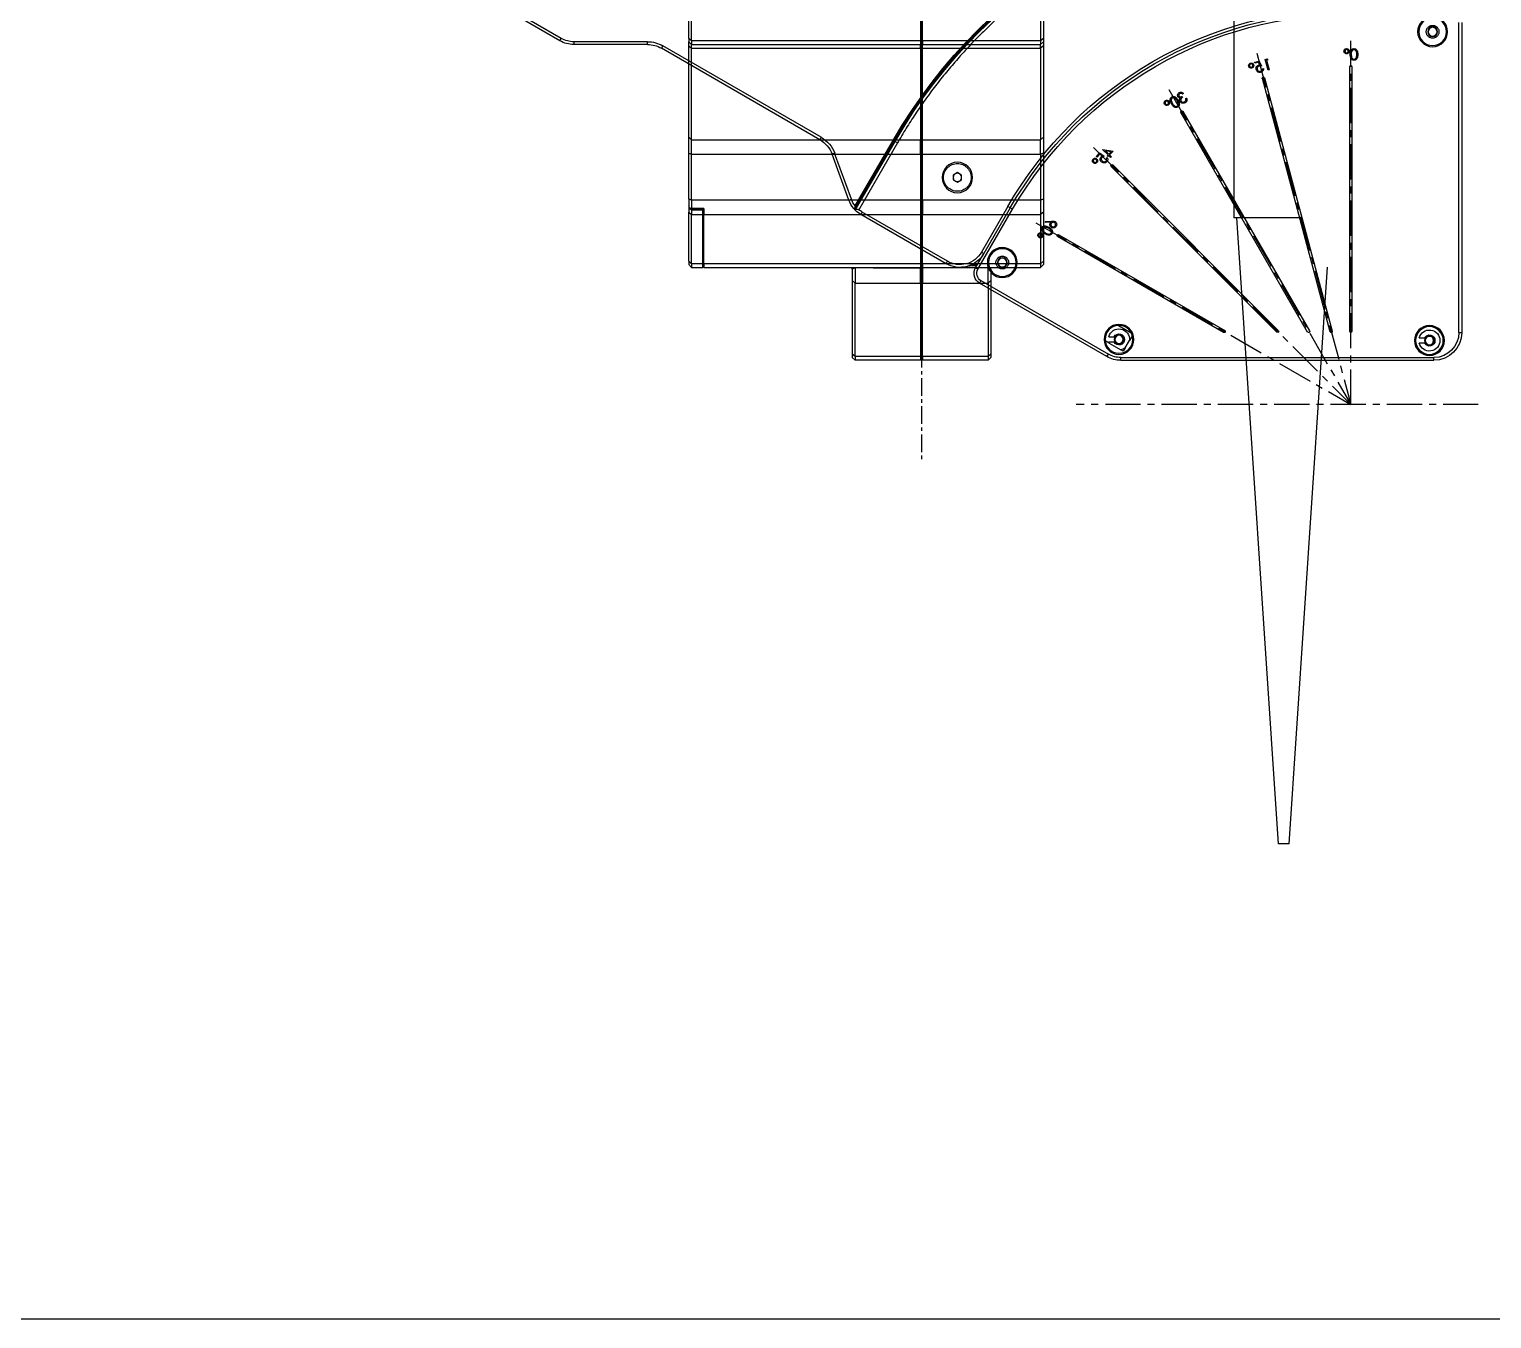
# Model space of a CAD drawing. Extents: x 500 to 100500, y -14500 to 21140.
# Drawn here: x 13240.3 to 13504.3, y -6155 to -5922.3 of the extents above; entities that cross this region are included whole.
import ezdxf

# ---------------------------------------------------------------- set-up
doc = ezdxf.new("R2010")
doc.units = 0
doc.linetypes.add('CENTER', pattern=[10.16, 6.35, -1.27, 1.27, -1.27])
doc.layers.get('0').update_dxf_attribs({"linetype": 'CONTINUOUS'})
for name, color, linetype in [('30', 111, 'CONTINUOUS'), ('Center', 1, 'CENTER'), ('D', 7, 'CONTINUOUS'), ('M06SMMF-001B', 7, 'CONTINUOUS')]:
    doc.layers.add(name, color=color, linetype=linetype)

# ---------------------------------------------------------------- blocks, each defined once
blk = doc.blocks.new('KSKDKFK')
at = {"layer": 'M06SMMF-001B'}
blk.add_line((-18468.91, -25893.19, -62.85), (-15968.91, -25893.19, -62.85), dxfattribs=at)
blk = doc.blocks.new('KJA$C74733F11')
at = {"layer": '30', "linetype": 'Continuous', "lineweight": 25}
for p, q in [((-42, 57.9), (-42, 74.51)), ((-41.5, 57.47), (-41.5, 74.07)), ((-0.2, 74.07), (-0.2, 57.47)), ((0, 57.64), (0, 74.25)), ((0.2, 57.47), (0.2, 74.07)), ((21.5, 74.07), (21.5, 57.47)), ((22, 74.51), (22, 57.9)), ((-41.5, 57.47), (-42, 57.9)), ((-42, 57.9), (-42, 57.3)), ((-42, 57.3), (-41.5, 56.8)), ((-42, 56.56), (-42, 57.3)), ((-42, 56.56), (-41.5, 56.13)), ((-42, 40.06), (-42, 56.56)), ((-0.2, 57.47), (-41.5, 57.47)), ((-41.5, 57.47), (-41.5, 56.8)), ((-41.5, 56.8), (-0.2, 56.8)), ((-41.5, 56.13), (-41.5, 56.8)), ((-41.5, 56.13), (-0.2, 56.13)), ((-41.5, 39.62), (-41.5, 56.13)), ((0, 57.64), (-0.2, 57.47)), ((-0.2, 57.47), (-0.2, 56.8)), ((0, 57), (-0.2, 56.8)), ((-0.2, 56.13), (-0.2, 56.8)), ((0, 56.3), (-0.2, 56.13)), ((-0.2, 56.13), (-0.2, 39.62)), ((0.2, 57.47), (0, 57.64)), ((0, 57.64), (0, 57)), ((0, 57), (0.2, 56.8)), ((0, 56.3), (0, 57)), ((0, 56.3), (0.2, 56.13)), ((0, 39.8), (0, 56.3)), ((21.5, 57.47), (0.2, 57.47)), ((0.2, 57.47), (0.2, 56.8)), ((0.2, 56.8), (21.5, 56.8)), ((0.2, 56.13), (0.2, 56.8)), ((0.2, 56.13), (21.5, 56.13)), ((0.2, 39.62), (0.2, 56.13)), ((22, 57.9), (21.5, 57.47)), ((21.5, 57.47), (21.5, 56.8)), ((22, 57.3), (21.5, 56.8)), ((21.5, 56.13), (21.5, 56.8)), ((22, 56.56), (21.5, 56.13)), ((21.5, 56.13), (21.5, 39.62)), ((22, 57.9), (22, 57.3)), ((22, 57.3), (22, 56.56)), ((22, 56.56), (22, 40.06)), ((-42, 40.06), (-41.5, 39.62)), ((-42, 37.17), (-42, 40.06)), ((-41.5, 39.62), (-0.2, 39.62)), ((-41.5, 37), (-41.5, 39.62)), ((-0.2, 39.62), (0, 39.8)), ((-0.2, 37), (-0.2, 39.62)), ((0, 39.8), (0.2, 39.62)), ((0, 37.07), (0, 39.8)), ((0.2, 39.62), (21.5, 39.62)), ((0.2, 37), (0.2, 39.62)), ((21.5, 39.62), (22, 40.06)), ((21.5, 37), (21.5, 39.62)), ((22, 40.06), (22, 37.17)), ((-42, 37.17), (-41.5, 37)), ((-42, 28.9), (-42, 37.17)), ((-41.5, 37), (-0.2, 37)), ((-41.5, 28.73), (-41.5, 37)), ((0, 37.07), (-0.2, 37)), ((-0.2, 37), (-0.2, 28.73)), ((0, 37.07), (0.2, 37)), ((0, 28.8), (0, 37.07)), ((0.2, 37), (21.5, 37)), ((0.2, 28.73), (0.2, 37)), ((22, 37.17), (21.5, 37)), ((21.5, 37), (21.5, 28.73)), ((22, 37.17), (22, 28.9)), ((-41.5, 28.73), (-42, 28.9)), ((-42, 28.9), (-42, 27.65)), ((-42, 27.65), (-42, 26.98)), ((-42, 26.98), (-42, 26.54)), ((-42, 26.54), (-41.5, 26.11)), ((-42, 17.68), (-42, 26.54)), ((-39.45, 27.17), (-41.65, 27.17)), ((-0.2, 28.73), (-41.5, 28.73)), ((-41.5, 28.73), (-41.5, 27.18)), ((-41.5, 27.18), (-39.3, 27.18)), ((-41.5, 26.88), (-41.5, 27.17)), ((-41.5, 26.88), (-41.5, 26.11)), ((-39.5, 26.88), (-41.5, 26.88)), ((-39.5, 27.06), (-39.5, 27.17)), ((-39.5, 27.06), (-39.5, 26.88)), ((-39.5, 26.11), (-39.5, 26.88)), ((-39.3, 27.18), (-39.3, 26.11)), ((0, 28.8), (-0.2, 28.73)), ((-0.2, 28.73), (-0.2, 26.11)), ((0.2, 28.73), (0, 28.8)), ((0, 28.8), (0, 26.28)), ((21.5, 28.73), (0.2, 28.73)), ((0.2, 28.73), (0.2, 26.11)), ((22, 28.9), (21.5, 28.73)), ((21.5, 28.73), (21.5, 26.11)), ((22, 26.54), (21.5, 26.11)), ((22, 28.9), (22, 26.54)), ((22, 26.54), (22, 17.68)), ((-41.5, 26.11), (-39.5, 26.11)), ((-41.5, 17.24), (-41.5, 26.11)), ((-39.3, 26.11), (-39.5, 26.28)), ((-39.5, 17.24), (-39.5, 26.11)), ((-39.3, 26.11), (-0.2, 26.11)), ((-39.3, 17.24), (-39.3, 26.11)), ((0, 26.28), (-0.2, 26.11)), ((-0.2, 26.11), (-0.2, 17.24)), ((0, 26.28), (0.2, 26.11)), ((0, 17.42), (0, 26.28)), ((0.2, 26.11), (21.5, 26.11)), ((0.2, 17.24), (0.2, 26.11)), ((21.5, 26.11), (21.5, 17.24)), ((-41.5, 17.24), (-42, 17.68)), ((-42, 17.68), (-42, 17.07)), ((-42, 17.07), (-41.5, 16.57)), ((-39.5, 17.24), (-41.5, 17.24)), ((-41.5, 17.24), (-41.5, 16.57)), ((-41.5, 16.57), (-39.5, 16.57)), ((-39.3, 17.24), (-39.5, 17.42)), ((-39.5, 16.57), (-39.5, 17.24)), ((-39.5, 16.77), (-39.3, 16.57)), ((-0.2, 17.24), (-39.3, 17.24)), ((-39.3, 17.24), (-39.3, 16.57)), ((-39.3, 16.57), (-0.2, 16.57)), ((-12.5, 16.22), (-12.5, 16.57)), ((-12, 16.47), (-12.5, 16.22)), ((-12.5, 16.22), (-12.5, 14.18)), ((-12, 16.47), (-12, 16.57)), ((-12, 16.47), (-12, 13.74)), ((-8.7, 16.47), (-12, 16.47)), ((-8.7, 16.57), (-8.7, 16.47)), ((-8.7, 16.47), (-0.2, 16.47)), ((-8.5, 16.47), (-8.5, 16.57)), ((-8.38, 16.57), (-8.3, 16.5)), ((-8.3, 16.5), (-8.3, 16.57)), ((-0.2, 16.5), (-8.3, 16.5)), ((-8.3, 16.5), (-8.3, 16.47)), ((0, 17.42), (-0.2, 17.24)), ((-0.2, 17.24), (-0.2, 16.57)), ((-0.2, 16.57), (0, 16.77)), ((0, 16.68), (-0.2, 16.5)), ((-0.2, 16.5), (-0.2, 16.57)), ((-0.2, 16.5), (-0.2, 16.47)), ((-0.2, 13.74), (-0.2, 16.47)), ((0, 16.37), (-0.2, 16.47)), ((-0.2, 16.47), (0, 16.46)), ((0.2, 17.24), (0, 17.42)), ((0, 17.42), (0, 16.77)), ((0, 16.77), (0.2, 16.57)), ((0, 16.68), (0, 16.77)), ((0, 16.68), (0.2, 16.5)), ((0, 16.46), (0, 16.68)), ((0.2, 16.47), (0, 16.37)), ((0, 16.46), (0.2, 16.47)), ((0, 16.37), (0, 16.46)), ((0, 16.37), (0, 13.92)), ((21.5, 17.24), (0.2, 17.24)), ((0.2, 17.24), (0.2, 16.57)), ((0.2, 16.57), (21.5, 16.57)), ((0.2, 16.5), (0.2, 16.57)), ((8.3, 16.5), (0.2, 16.5)), ((0.2, 16.5), (0.2, 16.47)), ((0.2, 16.47), (0.2, 13.74)), ((8.7, 16.47), (0.2, 16.47)), ((8.3, 16.57), (8.3, 16.5)), ((8.38, 16.57), (8.3, 16.5)), ((8.3, 16.5), (8.3, 16.47)), ((8.5, 16.57), (8.5, 16.47)), ((8.7, 16.47), (8.7, 16.57)), ((12, 16.47), (8.7, 16.47)), ((12, 16.57), (12, 16.47)), ((12, 13.74), (12, 16.47)), ((12.5, 16.22), (12, 16.47)), ((12.5, 16.22), (12.5, 16.57)), ((12.5, 16.22), (12.5, 14.18)), ((22, 17.68), (21.5, 17.24)), ((21.5, 17.24), (21.5, 16.57)), ((21.5, 16.57), (22, 17.07)), ((22, 17.68), (22, 17.07)), ((-12.5, 14.18), (-12, 13.74)), ((-12.5, 14.18), (-12.5, 0.9)), ((-12, 13.74), (-0.2, 13.74)), ((-12, 0.47), (-12, 13.74)), ((-0.2, 13.74), (0, 13.92)), ((-0.2, 13.74), (-0.2, 0.47)), ((0, 13.92), (0.2, 13.74)), ((0, 13.92), (0, 0.64)), ((0.2, 13.74), (12, 13.74)), ((0.2, 0.47), (0.2, 13.74)), ((12.5, 14.18), (12, 13.74)), ((12, 13.74), (12, 0.47)), ((12.5, 14.18), (12.5, 0.9)), ((-12, 0.47), (-12.5, 0.9)), ((-12.5, 0.9), (-12.5, 0.3)), ((-12, -0.2), (-12.5, 0.3)), ((-0.2, 0.47), (-12, 0.47)), ((-12, 0.47), (-12, -0.2)), ((-0.2, 0.47), (0, 0.64)), ((-0.2, 0.47), (-0.2, -0.2)), ((0, 0), (-0.2, -0.2)), ((0, 0.64), (0.2, 0.47)), ((0, 0.64), (0, 0)), ((0.2, -0.2), (0, 0)), ((12, 0.47), (0.2, 0.47)), ((0.2, 0.47), (0.2, -0.2)), ((12.5, 0.9), (12, 0.47)), ((12, 0.47), (12, -0.2)), ((12, -0.2), (12.5, 0.3)), ((12.5, 0.9), (12.5, 0.3)), ((-0.2, -0.2), (-12, -0.2)), ((12, -0.2), (0.2, -0.2))]:
    blk.add_line(p, q, dxfattribs=at)
for points, knots in [([(-41.8, 27.31), (-41.84, 27.37), (-41.91, 27.49), (-41.97, 27.6), (-42, 27.65)], [0, 0, 0, 0, 0.560001, 1, 1, 1, 1]), ([(-41.5, 26.88), (-41.55, 26.93), (-41.66, 27.02), (-41.8, 27.09), (-41.89, 27.1), (-41.95, 27.09), (-41.99, 27.05), (-42, 27.01), (-42, 26.98)], [0, 0, 0, 0, 0.2503322, 0.499097, 0.6286308, 0.7494226, 0.8749389, 1, 1, 1, 1]), ([(-41.65, 27.17), (-41.68, 27.2), (-41.73, 27.24), (-41.78, 27.29), (-41.8, 27.31)], [0, 0, 0, 0, 0.56, 1, 1, 1, 1]), ([(-41.65, 27.17), (-41.62, 27.17), (-41.57, 27.18), (-41.52, 27.18), (-41.5, 27.18)], [0, 0, 0, 0, 0.56, 1, 1, 1, 1]), ([(-39.3, 27.18), (-39.33, 27.18), (-39.38, 27.18), (-39.43, 27.17), (-39.45, 27.17)], [0, 0, 0, 0, 0.56, 1, 1, 1, 1])]:
    blk.add_open_spline(points, degree=3, knots=knots, dxfattribs=at)
blk = doc.blocks.new('KJA$C3C655F6F')
at = {"layer": '30', "linetype": 'Continuous', "lineweight": 25}
for p, q in [((129.24, 58.1), (157.99, 74.71)), ((129.49, 57.67), (158.24, 74.27)), ((-33.26, 61), (-33.26, 5)), ((-32.76, 5), (-32.76, 61)), ((129.49, 57.67), (129.24, 58.1)), ((82.32, 40.26), (110.91, 56.76)), ((82.57, 39.82), (111.16, 56.33)), ((110.91, 56.76), (111.16, 56.33)), ((113.66, 57.5), (126.99, 57.5)), ((113.66, 57), (113.66, 57.5)), ((113.66, 57), (126.99, 57)), ((126.99, 57.5), (126.99, 57)), ((-13.46, 53), (-13.46, 5.2)), ((-13.06, 5.2), (-13.06, 53)), ((1.96, 54.17), (1.5, 52.44)), ((1.83, 54.4), (1.66, 54.25)), ((1.66, 54.25), (1.96, 54.17)), ((1.69, 52.39), (2.2, 54.3)), ((2.2, 54.3), (1.83, 54.4)), ((3.3, 54.01), (2.87, 53.11)), ((3.17, 53.29), (3.4, 53.79)), ((4.13, 53.79), (3.3, 54.01)), ((3.4, 53.79), (4.08, 53.61)), ((4.08, 53.61), (4.13, 53.79)), ((2.34, 50.97), (-9.91, 5.25)), ((-9.53, 5.15), (2.72, 50.87)), ((1.5, 52.44), (1.69, 52.39)), ((2.74, 52.61), (2.54, 52.66)), ((16.94, 48.16), (17.12, 48.06)), ((17.2, 47.62), (17.11, 47.47)), ((17.07, 44.93), (-5.81, 5.3)), ((16.55, 47.23), (16.38, 47.33)), ((-5.46, 5.1), (17.41, 44.73)), ((69.36, 39.7), (69.19, 39.6)), ((76.17, 27.51), (69.19, 39.6)), ((76.2, 27.85), (69.36, 39.7)), ((82.32, 40.26), (82.57, 39.82)), ((31.51, 38.07), (29.62, 37.74)), ((29.62, 37.74), (30.29, 37.07)), ((30.29, 37.07), (29.96, 36.74)), ((30.01, 37.61), (31.01, 37.78)), ((30.42, 37.2), (30.01, 37.61)), ((31.01, 37.78), (30.42, 37.2)), ((30.56, 37.06), (31.54, 38.04)), ((30.73, 36.89), (30.56, 37.06)), ((32.09, 37.42), (31.26, 36.85)), ((31.54, 38.04), (31.51, 38.07)), ((31.61, 36.87), (32.06, 37.18)), ((32.06, 37.18), (32.56, 36.68)), ((32.69, 36.81), (32.09, 37.42)), ((69.01, 39.5), (68.58, 39.25)), ((68.58, 39.25), (75.55, 27.18)), ((76.18, 27.08), (69.01, 39.5)), ((76.89, 29.1), (79.91, 37.37)), ((77.36, 28.93), (80.38, 37.2)), ((79.91, 37.37), (80.38, 37.2)), ((29.73, 35.27), (-0.2, 5.34)), ((0.08, 5.06), (30.02, 34.99)), ((29.96, 36.74), (30.1, 36.6)), ((30.1, 36.6), (30.43, 36.93)), ((30.43, 36.93), (30.6, 36.76)), ((30.6, 36.76), (30.73, 36.89)), ((30.9, 36.49), (30.75, 36.63)), ((32.56, 36.68), (32.69, 36.81)), ((57.01, 33.43), (57.76, 33.87)), ((57.01, 32.57), (57.01, 33.43)), ((57.76, 32.14), (57.01, 32.57)), ((57.76, 33.87), (58.51, 33.43)), ((58.51, 32.57), (57.76, 32.14)), ((58.51, 33.43), (58.51, 32.57)), ((77.36, 28.93), (76.89, 29.1)), ((47.8, 27.25), (48.23, 27.5)), ((54.05, 16.42), (47.8, 27.25)), ((48.23, 27.5), (48.66, 27.75)), ((48.23, 27.5), (52.98, 19.27)), ((48.66, 27.75), (53.41, 19.52)), ((59.56, 17.88), (74.92, 26.74)), ((74.92, 26.74), (75.17, 26.31)), ((41.85, 25.05), (40.76, 25.12)), ((40.86, 24.91), (41.84, 24.85)), ((41.84, 24.85), (41.85, 25.05)), ((59.81, 17.44), (75.17, 26.31)), ((39.47, 22.67), (9.5, 5.37)), ((9.7, 5.03), (39.67, 22.33)), ((53.41, 19.52), (52.98, 19.27)), ((54.48, 16.67), (52.98, 19.27)), ((53.28, 18.76), (53.31, 18.77)), ((54.48, 16.67), (54.05, 16.42)), ((59.81, 17.44), (59.56, 17.88)), ((53.5, 14.38), (30.51, 1.1)), ((30.76, 0.67), (53.75, 13.94)), ((53.5, 14.38), (53.75, 13.94)), ((28.66, 6.27), (26.39, 4.96)), ((-32.76, 5), (-33.26, 5)), ((-25.6, 4.04), (-26.56, 4.04)), ((-26.56, 3.09), (-25.6, 3.09)), ((-25.01, 3), (-25.01, 4.13)), ((26.18, 4.46), (26.7, 3.56)), ((27.46, 2.24), (26.7, 3.56)), ((30.36, 3.1), (28.28, 1.9)), ((30.43, 4.25), (29.47, 4.25)), ((29.47, 3.3), (30.43, 3.3)), ((30.36, 3.1), (31.07, 3.51)), ((28.26, 0.5), (-28.26, 0.5)), ((-28.26, 0), (-28.26, 0.5)), ((28.26, 0), (-28.26, 0)), ((27.46, 2.24), (27.82, 1.63)), ((27.82, 1.63), (28.28, 1.9)), ((28.26, 0), (28.26, 0.5)), ((30.76, 0.67), (30.51, 1.1))]:
    blk.add_line(p, q, dxfattribs=at)
at = {"layer": '30', "linetype": 'Continuous', "lineweight": 25, "flags": 128}
blk.add_lwpolyline([(76.46, 27.38), (76.32, 27.22), (76.18, 27.08)], dxfattribs=at)
at = {"layer": '30', "linetype": 'Continuous', "lineweight": 25}
for centre, radius in [((-28.01, 59.3), 2.7), ((-28.01, 59.3), 2.5), ((-28.01, 59.3), 0.877), ((-28.01, 59.3), 0.8), ((57.76, 33), 2.75), ((49.65, 17.64), 2.7), ((49.65, 17.64), 2.5), ((49.65, 17.64), 0.877), ((49.65, 17.64), 0.8), ((-27.44, 3.57), 2.7), ((-27.44, 3.57), 2.5), ((28.59, 3.77), 2.7), ((28.59, 3.77), 2.5), ((-27.44, 3.57), 0.877), ((-27.44, 3.57), 0.754), ((28.59, 3.77), 0.877), ((28.59, 3.77), 0.754)]:
    blk.add_circle(centre, radius, dxfattribs=at)
for centre, radius, start, end in [((-13.26, -8), 95.4, 30, 90), ((-13.26, -8), 95.2, 30, 90), ((-13.26, -8), 95, 30, 90), ((-13.26, -8), 71.5, 30, 90), ((-13.26, -8), 71, 30, 90), ((-13.26, -8), 70.5, 30, 90), ((126.99, 62), 4.5, 270, 300), ((113.66, 52), 5.5, 90, 120), ((113.66, 52), 5, 90, 120), ((126.99, 62), 5, 270, 300), ((-13.26, 53), 0.2, 0, 180), ((2.53, 50.92), 0.2, 345, 165), ((17.24, 44.83), 0.2, 330, 150), ((85.07, 35.49), 5.5, 120, 160), ((85.07, 35.49), 5, 120, 160), ((29.88, 35.13), 0.2, 315, 135), ((72.67, 30.64), 4.5, 321.762, 340), ((72.67, 30.64), 4.5, 300, 309.8315), ((72.67, 30.64), 5, 300, 314.6952), ((72.67, 30.64), 4.8, 315.3222, 317.8131), ((72.67, 30.64), 5, 319.3265, 340), ((39.57, 22.5), 0.2, 300, 120), ((57.31, 21.77), 5, 210, 300), ((57.31, 21.77), 4.5, 210, 300), ((52.75, 15.67), 1.5, 300, 30), ((52.75, 15.67), 2, 300, 30), ((55.03, 14.1), 3.2, 89.3373, 105.3472), ((55.03, 14.1), 3, 73.4325, 104.3461), ((-27.44, 3.57), 1.9, 14.4775, 345.5225), ((-5.64, 5.2), 0.2, 150, 330), ((-0.06, 5.2), 0.2, 135, 315), ((9.6, 5.2), 0.2, 120, 300), ((28.59, 3.77), 1.9, 14.4775, 186.3079), ((-28.26, 5), 5, 180, 270), ((-28.26, 5), 4.5, 180, 270), ((-27.44, 3.57), 1, 28.3594, 331.6406), ((-13.26, 5.2), 0.2, 180, 0), ((-9.72, 5.2), 0.2, 165, 345), ((28.59, 3.77), 1, 28.3594, 331.6406), ((28.59, 3.77), 1.9, 339.1835, 345.5225), ((28.59, 3.77), 1.9, 233.6921, 260.8165), ((28.26, 5), 4.5, 270, 300), ((28.26, 5), 5, 270, 300)]:
    blk.add_arc(centre, radius, start, end, dxfattribs=at)
for points, knots in [([(-13.26, 86.5), (-12.33, 86.49), (-10.47, 86.48), (-7.68, 86.35), (-4.87, 86.14), (-2.05, 85.85), (0.78, 85.47), (3.55, 85.01), (6.28, 84.47), (8.94, 83.87), (11.6, 83.19), (14.24, 82.42), (16.88, 81.58), (19.49, 80.66), (22.08, 79.66), (24.65, 78.58), (27.19, 77.42), (29.68, 76.2), (32.12, 74.91), (34.51, 73.56), (36.85, 72.13), (39.17, 70.64), (41.46, 69.07), (43.71, 67.42), (45.9, 65.71), (48.04, 63.94), (50.11, 62.13), (52.1, 60.27), (54.03, 58.37), (55.89, 56.43), (57.8, 54.32), (59.75, 52.03), (61.71, 49.56), (63.58, 47.05), (65.34, 44.49), (67.02, 41.89), (68.06, 40.13), (68.58, 39.25)], [0, 0, 0, 0, 0.028058, 0.056326, 0.084793, 0.113449, 0.142282, 0.171281, 0.198764, 0.226374, 0.254099, 0.281929, 0.309853, 0.337858, 0.365933, 0.394066, 0.422245, 0.450458, 0.478189, 0.505929, 0.533666, 0.561389, 0.58959, 0.617751, 0.645861, 0.673908, 0.701881, 0.729269, 0.756563, 0.783752, 0.810825, 0.842891, 0.874762, 0.906424, 0.93786, 0.969057, 1, 1, 1, 1]), ([(-13.83, 56.25), (-13.89, 56.25), (-14.01, 56.24), (-14.17, 56.16), (-14.3, 56.04), (-14.4, 55.87), (-14.47, 55.67), (-14.5, 55.43), (-14.5, 55.28), (-14.5, 55.2)], [0, 0, 0, 0, 0.124799, 0.24962, 0.374455, 0.499472, 0.66612, 0.833023, 1, 1, 1, 1]), ([(-14.32, 55.2), (-14.32, 55.26), (-14.32, 55.38), (-14.3, 55.57), (-14.26, 55.73), (-14.18, 55.86), (-14.09, 55.96), (-13.96, 56.03), (-13.87, 56.04), (-13.83, 56.05)], [0, 0, 0, 0, 0.166958, 0.33387, 0.500509, 0.625498, 0.75026, 0.8752, 1, 1, 1, 1]), ([(-13.14, 55.2), (-13.14, 55.28), (-13.15, 55.43), (-13.18, 55.67), (-13.26, 55.87), (-13.36, 56.04), (-13.5, 56.16), (-13.66, 56.24), (-13.77, 56.25), (-13.83, 56.25)], [0, 0, 0, 0, 0.166961, 0.333839, 0.500503, 0.625509, 0.750374, 0.875185, 1, 1, 1, 1]), ([(-13.83, 56.05), (-13.78, 56.04), (-13.69, 56.03), (-13.57, 55.96), (-13.47, 55.86), (-13.39, 55.7), (-13.33, 55.47), (-13.32, 55.29), (-13.32, 55.2)], [0, 0, 0, 0, 0.124825, 0.249825, 0.374662, 0.49976, 0.749613, 1, 1, 1, 1]), ([(-12.49, 56.25), (-12.56, 56.24), (-12.69, 56.23), (-12.85, 56.11), (-12.95, 55.96), (-12.96, 55.85), (-12.96, 55.79)], [0, 0, 0, 0, 0.279707, 0.559479, 0.779698, 1, 1, 1, 1]), ([(-12.96, 55.79), (-12.96, 55.72), (-12.94, 55.59), (-12.81, 55.43), (-12.65, 55.34), (-12.54, 55.33), (-12.49, 55.33)], [0, 0, 0, 0, 0.279513, 0.559161, 0.779506, 1, 1, 1, 1]), ([(-12.78, 55.79), (-12.78, 55.83), (-12.77, 55.92), (-12.69, 56.02), (-12.59, 56.09), (-12.52, 56.09), (-12.49, 56.1)], [0, 0, 0, 0, 0.279677, 0.559466, 0.779709, 1, 1, 1, 1]), ([(-12.49, 55.48), (-12.53, 55.49), (-12.62, 55.5), (-12.72, 55.59), (-12.77, 55.68), (-12.78, 55.75), (-12.78, 55.79)], [0, 0, 0, 0, 0.2792339, 0.5591891, 0.7795622, 1, 1, 1, 1]), ([(-12.01, 55.79), (-12.02, 55.86), (-12.04, 56), (-12.17, 56.15), (-12.32, 56.24), (-12.43, 56.25), (-12.49, 56.25)], [0, 0, 0, 0, 0.279443, 0.559201, 0.77955, 1, 1, 1, 1]), ([(-12.49, 56.1), (-12.44, 56.09), (-12.35, 56.08), (-12.26, 55.99), (-12.2, 55.89), (-12.2, 55.82), (-12.19, 55.79)], [0, 0, 0, 0, 0.279204, 0.558932, 0.779374, 1, 1, 1, 1]), ([(-12.49, 55.33), (-12.42, 55.34), (-12.28, 55.35), (-12.13, 55.47), (-12.03, 55.63), (-12.02, 55.74), (-12.01, 55.79)], [0, 0, 0, 0, 0.279779, 0.559495, 0.779657, 1, 1, 1, 1]), ([(-12.19, 55.79), (-12.2, 55.74), (-12.21, 55.66), (-12.29, 55.56), (-12.38, 55.49), (-12.45, 55.49), (-12.49, 55.48)], [0, 0, 0, 0, 0.279717, 0.559486, 0.779814, 1, 1, 1, 1]), ([(-14.5, 55.2), (-14.5, 55.12), (-14.5, 54.97), (-14.47, 54.73), (-14.4, 54.53), (-14.3, 54.36), (-14.17, 54.24), (-14.01, 54.16), (-13.89, 54.15), (-13.83, 54.15)], [0, 0, 0, 0, 0.166978, 0.333901, 0.500528, 0.625558, 0.750376, 0.875183, 1, 1, 1, 1]), ([(-13.83, 54.35), (-13.87, 54.36), (-13.96, 54.37), (-14.09, 54.44), (-14.18, 54.54), (-14.26, 54.67), (-14.3, 54.83), (-14.32, 55.02), (-14.32, 55.14), (-14.32, 55.2)], [0, 0, 0, 0, 0.124779, 0.249684, 0.37451, 0.499494, 0.666113, 0.833029, 1, 1, 1, 1]), ([(-13.83, 54.15), (-13.77, 54.15), (-13.66, 54.16), (-13.5, 54.24), (-13.36, 54.36), (-13.26, 54.53), (-13.18, 54.73), (-13.15, 54.96), (-13.14, 55.12), (-13.14, 55.2)], [0, 0, 0, 0, 0.124838, 0.249678, 0.374552, 0.49957, 0.666183, 0.83304, 1, 1, 1, 1]), ([(-13.4, 54.7), (-13.42, 54.65), (-13.46, 54.54), (-13.57, 54.43), (-13.7, 54.37), (-13.78, 54.36), (-13.83, 54.35)], [0, 0, 0, 0, 0.280262, 0.5597794, 0.7799888, 1, 1, 1, 1]), ([(-13.32, 55.2), (-13.32, 55.1), (-13.33, 54.93), (-13.38, 54.77), (-13.4, 54.7)], [0, 0, 0, 0, 0.560097, 1, 1, 1, 1]), ([(2.87, 53.11), (2.95, 53.12), (3.1, 53.14), (3.24, 53.11), (3.31, 53.1)], [0, 0, 0, 0, 0.5602928, 1, 1, 1, 1]), ([(3.4, 53.27), (3.36, 53.28), (3.28, 53.29), (3.2, 53.29), (3.17, 53.29)], [0, 0, 0, 0, 0.55978, 1, 1, 1, 1]), ([(3.31, 53.1), (3.37, 53.08), (3.5, 53.03), (3.63, 52.88), (3.67, 52.7), (3.65, 52.6), (3.64, 52.54)], [0, 0, 0, 0, 0.280196, 0.559243, 0.7794, 1, 1, 1, 1]), ([(3.84, 52.48), (3.85, 52.54), (3.87, 52.67), (3.85, 52.86), (3.76, 53.04), (3.61, 53.19), (3.47, 53.24), (3.4, 53.27)], [0, 0, 0, 0, 0.186963, 0.373682, 0.560448, 0.780046, 1, 1, 1, 1]), ([(4.29, 53.32), (4.27, 53.25), (4.25, 53.12), (4.33, 52.94), (4.46, 52.81), (4.56, 52.77), (4.61, 52.75)], [0, 0, 0, 0, 0.2797086, 0.5593316, 0.7796078, 1, 1, 1, 1]), ([(4.86, 53.64), (4.79, 53.65), (4.65, 53.67), (4.47, 53.59), (4.34, 53.47), (4.3, 53.37), (4.29, 53.32)], [0, 0, 0, 0, 0.279543, 0.559405, 0.779682, 1, 1, 1, 1]), ([(4.65, 52.89), (4.61, 52.91), (4.52, 52.94), (4.45, 53.05), (4.42, 53.17), (4.43, 53.24), (4.44, 53.28)], [0, 0, 0, 0, 0.278942, 0.558752, 0.779364, 1, 1, 1, 1]), ([(4.44, 53.28), (4.46, 53.32), (4.49, 53.41), (4.6, 53.49), (4.71, 53.52), (4.78, 53.51), (4.82, 53.51)], [0, 0, 0, 0, 0.279756, 0.559451, 0.779719, 1, 1, 1, 1]), ([(4.61, 52.75), (4.68, 52.74), (4.82, 52.72), (5, 52.8), (5.13, 52.92), (5.16, 53.03), (5.18, 53.08)], [0, 0, 0, 0, 0.2796786, 0.5594149, 0.7796056, 1, 1, 1, 1]), ([(5.03, 53.12), (5.01, 53.07), (4.98, 52.99), (4.87, 52.91), (4.76, 52.87), (4.69, 52.88), (4.65, 52.89)], [0, 0, 0, 0, 0.27984, 0.559687, 0.779857, 1, 1, 1, 1]), ([(4.82, 53.51), (4.86, 53.49), (4.95, 53.45), (5.02, 53.34), (5.05, 53.22), (5.03, 53.15), (5.03, 53.12)], [0, 0, 0, 0, 0.279236, 0.558984, 0.779351, 1, 1, 1, 1]), ([(5.18, 53.08), (5.19, 53.15), (5.21, 53.28), (5.13, 53.46), (5.01, 53.59), (4.91, 53.63), (4.86, 53.64)], [0, 0, 0, 0, 0.279576, 0.559365, 0.779656, 1, 1, 1, 1]), ([(2.54, 52.66), (2.54, 52.6), (2.53, 52.49), (2.57, 52.33), (2.66, 52.18), (2.8, 52.05), (2.93, 52.01), (2.99, 51.99)], [0, 0, 0, 0, 0.186879, 0.373577, 0.560343, 0.780041, 1, 1, 1, 1]), ([(3.05, 52.16), (3, 52.18), (2.89, 52.23), (2.79, 52.34), (2.73, 52.48), (2.74, 52.56), (2.74, 52.61)], [0, 0, 0, 0, 0.279763, 0.559521, 0.779394, 1, 1, 1, 1]), ([(2.99, 51.99), (3.05, 51.98), (3.19, 51.95), (3.4, 51.98), (3.59, 52.08), (3.75, 52.25), (3.81, 52.41), (3.84, 52.48)], [0, 0, 0, 0, 0.186947, 0.373597, 0.560153, 0.780034, 1, 1, 1, 1]), ([(3.64, 52.54), (3.62, 52.47), (3.56, 52.33), (3.4, 52.2), (3.22, 52.14), (3.1, 52.16), (3.05, 52.16)], [0, 0, 0, 0, 0.280065, 0.559626, 0.779827, 1, 1, 1, 1]), ([(17.71, 48.31), (17.66, 48.33), (17.56, 48.38), (17.4, 48.4), (17.24, 48.37), (17.08, 48.29), (16.99, 48.2), (16.94, 48.16)], [0, 0, 0, 0, 0.186698, 0.373254, 0.559918, 0.77975, 1, 1, 1, 1]), ([(17.12, 48.06), (17.16, 48.09), (17.24, 48.15), (17.37, 48.2), (17.5, 48.19), (17.57, 48.16), (17.61, 48.14)], [0, 0, 0, 0, 0.280559, 0.559945, 0.779833, 1, 1, 1, 1]), ([(17.77, 47.68), (17.74, 47.65), (17.69, 47.59), (17.58, 47.54), (17.45, 47.53), (17.32, 47.56), (17.24, 47.6), (17.2, 47.62)], [0, 0, 0, 0, 0.186098, 0.372254, 0.559137, 0.779513, 1, 1, 1, 1]), ([(17.52, 47.35), (17.57, 47.35), (17.66, 47.36), (17.79, 47.41), (17.88, 47.48), (17.93, 47.55), (17.95, 47.58)], [0, 0, 0, 0, 0.280175, 0.559845, 0.779904, 1, 1, 1, 1]), ([(17.61, 48.14), (17.65, 48.11), (17.74, 48.06), (17.8, 47.92), (17.82, 47.79), (17.78, 47.72), (17.77, 47.68)], [0, 0, 0, 0, 0.280351, 0.560054, 0.780166, 1, 1, 1, 1]), ([(17.95, 47.58), (17.97, 47.63), (18.01, 47.72), (18.01, 47.89), (17.96, 48.05), (17.86, 48.2), (17.76, 48.28), (17.71, 48.31)], [0, 0, 0, 0, 0.186536, 0.373228, 0.559898, 0.779966, 1, 1, 1, 1]), ([(19.05, 47.54), (18.99, 47.56), (18.89, 47.61), (18.71, 47.62), (18.54, 47.59), (18.36, 47.49), (18.2, 47.35), (18.06, 47.16), (17.98, 47.03), (17.94, 46.96)], [0, 0, 0, 0, 0.124818, 0.249629, 0.374517, 0.499506, 0.666118, 0.833024, 1, 1, 1, 1]), ([(19.12, 46.28), (19.16, 46.35), (19.24, 46.49), (19.32, 46.71), (19.36, 46.92), (19.35, 47.12), (19.29, 47.29), (19.19, 47.44), (19.1, 47.5), (19.05, 47.54)], [0, 0, 0, 0, 0.1669524, 0.3338231, 0.5004407, 0.6254522, 0.7503056, 0.8751412, 1, 1, 1, 1]), ([(16.38, 47.33), (16.37, 47.27), (16.33, 47.15), (16.32, 46.97), (16.37, 46.78), (16.48, 46.61), (16.6, 46.53), (16.66, 46.49)], [0, 0, 0, 0, 0.187083, 0.373888, 0.560463, 0.780026, 1, 1, 1, 1]), ([(16.54, 46.91), (16.53, 46.97), (16.52, 47.08), (16.54, 47.18), (16.55, 47.23)], [0, 0, 0, 0, 0.558561, 1, 1, 1, 1]), ([(16.76, 46.66), (16.71, 46.69), (16.61, 46.76), (16.56, 46.86), (16.54, 46.91)], [0, 0, 0, 0, 0.559914, 1, 1, 1, 1]), ([(16.66, 46.49), (16.72, 46.46), (16.84, 46.4), (17.03, 46.38), (17.24, 46.42), (17.44, 46.52), (17.53, 46.65), (17.57, 46.71)], [0, 0, 0, 0, 0.186929, 0.373767, 0.560501, 0.780334, 1, 1, 1, 1]), ([(17.39, 46.79), (17.35, 46.74), (17.27, 46.63), (17.08, 46.57), (16.9, 46.59), (16.81, 46.63), (16.76, 46.66)], [0, 0, 0, 0, 0.279031, 0.558755, 0.779139, 1, 1, 1, 1]), ([(17.11, 47.47), (17.15, 47.44), (17.23, 47.38), (17.35, 47.28), (17.43, 47.14), (17.46, 46.96), (17.42, 46.85), (17.39, 46.79)], [0, 0, 0, 0, 0.1874618, 0.3747072, 0.5612879, 0.7807844, 1, 1, 1, 1]), ([(17.64, 47.08), (17.62, 47.14), (17.6, 47.23), (17.54, 47.31), (17.52, 47.35)], [0, 0, 0, 0, 0.559694, 1, 1, 1, 1]), ([(17.57, 46.71), (17.6, 46.78), (17.66, 46.9), (17.64, 47.03), (17.64, 47.08)], [0, 0, 0, 0, 0.559242, 1, 1, 1, 1]), ([(17.94, 46.96), (17.9, 46.9), (17.83, 46.76), (17.74, 46.54), (17.69, 46.33), (17.7, 46.14), (17.75, 45.97), (17.85, 45.82), (17.95, 45.75), (18, 45.72)], [0, 0, 0, 0, 0.1669781, 0.3338803, 0.5005081, 0.6255228, 0.7503733, 0.8751714, 1, 1, 1, 1]), ([(18.09, 45.87), (18.06, 45.9), (17.98, 45.95), (17.91, 46.08), (17.88, 46.22), (17.89, 46.37), (17.94, 46.53), (18.01, 46.7), (18.07, 46.81), (18.1, 46.87)], [0, 0, 0, 0, 0.1247108, 0.2496173, 0.3744474, 0.499452, 0.6661182, 0.8330383, 1, 1, 1, 1]), ([(18, 45.72), (18.05, 45.69), (18.16, 45.64), (18.34, 45.63), (18.51, 45.67), (18.69, 45.76), (18.85, 45.9), (19, 46.08), (19.08, 46.21), (19.12, 46.28)], [0, 0, 0, 0, 0.124837, 0.249679, 0.374547, 0.499565, 0.666186, 0.833048, 1, 1, 1, 1]), ([(18.64, 45.96), (18.59, 45.93), (18.51, 45.86), (18.36, 45.82), (18.21, 45.82), (18.13, 45.85), (18.09, 45.87)], [0, 0, 0, 0, 0.2803572, 0.5598085, 0.7800344, 1, 1, 1, 1]), ([(18.1, 46.87), (18.13, 46.92), (18.2, 47.02), (18.3, 47.17), (18.42, 47.3), (18.55, 47.38), (18.69, 47.42), (18.83, 47.43), (18.92, 47.39), (18.96, 47.37)], [0, 0, 0, 0, 0.166975, 0.333892, 0.500574, 0.625601, 0.750399, 0.875295, 1, 1, 1, 1]), ([(18.96, 46.37), (18.91, 46.29), (18.82, 46.14), (18.69, 46.02), (18.64, 45.96)], [0, 0, 0, 0, 0.560122, 1, 1, 1, 1]), ([(18.96, 47.37), (19, 47.34), (19.07, 47.29), (19.14, 47.16), (19.17, 47.02), (19.16, 46.84), (19.09, 46.61), (19, 46.45), (18.96, 46.37)], [0, 0, 0, 0, 0.124745, 0.24966, 0.374487, 0.499618, 0.749573, 1, 1, 1, 1]), ([(19.57, 46.7), (19.54, 46.64), (19.48, 46.51), (19.51, 46.31), (19.6, 46.15), (19.69, 46.09), (19.74, 46.06)], [0, 0, 0, 0, 0.279672, 0.559261, 0.77955, 1, 1, 1, 1]), ([(20.21, 46.87), (20.14, 46.9), (20.02, 46.95), (19.82, 46.92), (19.66, 46.84), (19.6, 46.75), (19.57, 46.7)], [0, 0, 0, 0, 0.279581, 0.559491, 0.779679, 1, 1, 1, 1]), ([(19.81, 46.18), (19.77, 46.21), (19.7, 46.27), (19.66, 46.4), (19.66, 46.52), (19.69, 46.58), (19.7, 46.62)], [0, 0, 0, 0, 0.279122, 0.559037, 0.779394, 1, 1, 1, 1]), ([(19.7, 46.62), (19.73, 46.66), (19.79, 46.73), (19.91, 46.78), (20.03, 46.79), (20.1, 46.76), (20.14, 46.74)], [0, 0, 0, 0, 0.279675, 0.559455, 0.779733, 1, 1, 1, 1]), ([(19.74, 46.06), (19.8, 46.03), (19.93, 45.98), (20.12, 46.01), (20.28, 46.09), (20.35, 46.18), (20.38, 46.23)], [0, 0, 0, 0, 0.279615, 0.559324, 0.779602, 1, 1, 1, 1]), ([(20.23, 46.31), (20.21, 46.27), (20.15, 46.2), (20.03, 46.15), (19.91, 46.14), (19.84, 46.17), (19.81, 46.18)], [0, 0, 0, 0, 0.279817, 0.559743, 0.77988, 1, 1, 1, 1]), ([(20.14, 46.74), (20.17, 46.71), (20.25, 46.66), (20.29, 46.53), (20.28, 46.41), (20.25, 46.34), (20.23, 46.31)], [0, 0, 0, 0, 0.279051, 0.558697, 0.779276, 1, 1, 1, 1]), ([(20.38, 46.23), (20.4, 46.29), (20.46, 46.42), (20.42, 46.62), (20.34, 46.77), (20.25, 46.84), (20.21, 46.87)], [0, 0, 0, 0, 0.2795578, 0.5592969, 0.779614, 1, 1, 1, 1]), ([(30.75, 36.63), (30.72, 36.59), (30.66, 36.49), (30.62, 36.33), (30.62, 36.16), (30.68, 35.98), (30.76, 35.88), (30.81, 35.83)], [0, 0, 0, 0, 0.186864, 0.373563, 0.560326, 0.780035, 1, 1, 1, 1]), ([(30.81, 35.83), (30.86, 35.78), (30.96, 35.69), (31.15, 35.62), (31.37, 35.61), (31.6, 35.68), (31.72, 35.78), (31.78, 35.83)], [0, 0, 0, 0, 0.186891, 0.373555, 0.560267, 0.7801, 1, 1, 1, 1]), ([(30.94, 35.95), (30.91, 36), (30.84, 36.08), (30.81, 36.24), (30.83, 36.38), (30.87, 36.45), (30.9, 36.49)], [0, 0, 0, 0, 0.279783, 0.559562, 0.779426, 1, 1, 1, 1]), ([(31.65, 35.98), (31.59, 35.94), (31.48, 35.84), (31.27, 35.81), (31.08, 35.84), (30.99, 35.92), (30.94, 35.95)], [0, 0, 0, 0, 0.2800999, 0.559732, 0.7799079, 1, 1, 1, 1]), ([(31.26, 36.85), (31.34, 36.82), (31.47, 36.77), (31.59, 36.67), (31.64, 36.63)], [0, 0, 0, 0, 0.560321, 1, 1, 1, 1]), ([(31.8, 36.73), (31.77, 36.76), (31.71, 36.81), (31.64, 36.85), (31.61, 36.87)], [0, 0, 0, 0, 0.559812, 1, 1, 1, 1]), ([(31.64, 36.63), (31.68, 36.58), (31.77, 36.47), (31.8, 36.28), (31.75, 36.1), (31.68, 36.02), (31.65, 35.98)], [0, 0, 0, 0, 0.280212, 0.559244, 0.779378, 1, 1, 1, 1]), ([(31.78, 35.83), (31.83, 35.88), (31.91, 35.97), (31.98, 36.15), (32, 36.35), (31.94, 36.56), (31.85, 36.67), (31.8, 36.73)], [0, 0, 0, 0, 0.187003, 0.373749, 0.560516, 0.78008, 1, 1, 1, 1]), ([(32.59, 36.33), (32.55, 36.28), (32.46, 36.17), (32.44, 35.97), (32.49, 35.8), (32.56, 35.72), (32.59, 35.68)], [0, 0, 0, 0, 0.279679, 0.559371, 0.7796, 1, 1, 1, 1]), ([(33.25, 36.33), (33.2, 36.37), (33.09, 36.45), (32.89, 36.47), (32.72, 36.44), (32.64, 36.37), (32.59, 36.33)], [0, 0, 0, 0, 0.279642, 0.559484, 0.77966, 1, 1, 1, 1]), ([(32.59, 35.68), (32.65, 35.63), (32.75, 35.55), (32.95, 35.53), (33.12, 35.57), (33.21, 35.64), (33.25, 35.67)], [0, 0, 0, 0, 0.279589, 0.559293, 0.779585, 1, 1, 1, 1]), ([(32.69, 35.77), (32.67, 35.81), (32.61, 35.88), (32.6, 36.02), (32.63, 36.13), (32.68, 36.19), (32.7, 36.22)], [0, 0, 0, 0, 0.27912, 0.559033, 0.779458, 1, 1, 1, 1]), ([(33.13, 35.78), (33.1, 35.76), (33.03, 35.7), (32.9, 35.68), (32.78, 35.7), (32.72, 35.75), (32.69, 35.77)], [0, 0, 0, 0, 0.279838, 0.559595, 0.779833, 1, 1, 1, 1]), ([(32.7, 36.22), (32.74, 36.25), (32.81, 36.3), (32.95, 36.32), (33.06, 36.29), (33.12, 36.25), (33.15, 36.23)], [0, 0, 0, 0, 0.279732, 0.559509, 0.779758, 1, 1, 1, 1]), ([(33.15, 36.23), (33.18, 36.19), (33.23, 36.11), (33.24, 35.98), (33.2, 35.87), (33.16, 35.81), (33.13, 35.78)], [0, 0, 0, 0, 0.279173, 0.558828, 0.779257, 1, 1, 1, 1]), ([(33.25, 35.67), (33.29, 35.73), (33.38, 35.83), (33.39, 36.03), (33.35, 36.2), (33.28, 36.29), (33.25, 36.33)], [0, 0, 0, 0, 0.279611, 0.559331, 0.779656, 1, 1, 1, 1]), ([(76.18, 27.08), (76.15, 27.13), (76.09, 27.22), (75.96, 27.29), (75.84, 27.3), (75.74, 27.29), (75.64, 27.25), (75.58, 27.21), (75.55, 27.18)], [0, 0, 0, 0, 0.250332, 0.499097, 0.628631, 0.749423, 0.874939, 1, 1, 1, 1]), ([(76.17, 27.51), (76.18, 27.57), (76.19, 27.69), (76.2, 27.8), (76.2, 27.85)], [0, 0, 0, 0, 0.560001, 1, 1, 1, 1]), ([(76.25, 27.37), (76.23, 27.4), (76.21, 27.44), (76.18, 27.49), (76.17, 27.51)], [0, 0, 0, 0, 0.56, 1, 1, 1, 1]), ([(76.25, 27.37), (76.29, 27.37), (76.36, 27.38), (76.43, 27.38), (76.46, 27.38)], [0, 0, 0, 0, 0.56, 1, 1, 1, 1]), ([(40.14, 25.03), (40.09, 24.99), (40, 24.93), (39.89, 24.78), (39.83, 24.6), (39.83, 24.39), (39.89, 24.26), (39.92, 24.2)], [0, 0, 0, 0, 0.186818, 0.373645, 0.56037, 0.78012, 1, 1, 1, 1]), ([(39.92, 24.2), (39.95, 24.15), (40.02, 24.05), (40.17, 23.94), (40.36, 23.87), (40.57, 23.87), (40.7, 23.93), (40.76, 23.96)], [0, 0, 0, 0, 0.1868412, 0.3736439, 0.5604043, 0.7801034, 1, 1, 1, 1]), ([(40.09, 24.29), (40.06, 24.34), (40.02, 24.46), (40.05, 24.64), (40.12, 24.78), (40.2, 24.83), (40.24, 24.86)], [0, 0, 0, 0, 0.2795714, 0.5593679, 0.7796873, 1, 1, 1, 1]), ([(40.66, 24.13), (40.61, 24.11), (40.49, 24.06), (40.32, 24.09), (40.17, 24.17), (40.12, 24.25), (40.09, 24.29)], [0, 0, 0, 0, 0.2795907, 0.5594134, 0.7797145, 1, 1, 1, 1]), ([(40.76, 25.12), (40.7, 25.13), (40.58, 25.13), (40.42, 25.12), (40.27, 25.09), (40.19, 25.05), (40.14, 25.03)], [0, 0, 0, 0, 0.280168, 0.560159, 0.780148, 1, 1, 1, 1]), ([(40.24, 24.86), (40.3, 24.89), (40.41, 24.94), (40.59, 24.91), (40.73, 24.83), (40.79, 24.75), (40.82, 24.71)], [0, 0, 0, 0, 0.279518, 0.559319, 0.779645, 1, 1, 1, 1]), ([(41.24, 24), (41.18, 23.96), (41.04, 23.88), (40.86, 23.74), (40.71, 23.58), (40.62, 23.4), (40.58, 23.23), (40.59, 23.05), (40.64, 22.95), (40.67, 22.89)], [0, 0, 0, 0, 0.166971, 0.333855, 0.500487, 0.625485, 0.750324, 0.875156, 1, 1, 1, 1]), ([(40.82, 24.71), (40.84, 24.65), (40.89, 24.54), (40.86, 24.36), (40.78, 24.22), (40.7, 24.16), (40.66, 24.13)], [0, 0, 0, 0, 0.279482, 0.559297, 0.779641, 1, 1, 1, 1]), ([(40.76, 23.96), (40.81, 24), (40.91, 24.06), (41.01, 24.2), (41.07, 24.37), (41.08, 24.57), (41.02, 24.69), (40.99, 24.75)], [0, 0, 0, 0, 0.186935, 0.373689, 0.560551, 0.780216, 1, 1, 1, 1]), ([(40.83, 22.98), (40.81, 23.02), (40.77, 23.11), (40.78, 23.25), (40.82, 23.38), (40.92, 23.54), (41.1, 23.69), (41.25, 23.79), (41.33, 23.84)], [0, 0, 0, 0, 0.124782, 0.249699, 0.374581, 0.499643, 0.749488, 1, 1, 1, 1]), ([(40.99, 24.75), (40.97, 24.79), (40.93, 24.85), (40.88, 24.89), (40.86, 24.91)], [0, 0, 0, 0, 0.559749, 1, 1, 1, 1]), ([(42.49, 23.94), (42.45, 23.99), (42.39, 24.09), (42.24, 24.19), (42.07, 24.24), (41.87, 24.25), (41.66, 24.2), (41.45, 24.11), (41.31, 24.04), (41.24, 24)], [0, 0, 0, 0, 0.124841, 0.249649, 0.374517, 0.499504, 0.666106, 0.833024, 1, 1, 1, 1]), ([(41.33, 23.84), (41.39, 23.87), (41.49, 23.93), (41.66, 24), (41.83, 24.05), (41.98, 24.06), (42.12, 24.02), (42.24, 23.96), (42.3, 23.88), (42.33, 23.84)], [0, 0, 0, 0, 0.166976, 0.33391, 0.500553, 0.62558, 0.750405, 0.875285, 1, 1, 1, 1]), ([(42.33, 23.84), (42.35, 23.8), (42.38, 23.72), (42.38, 23.57), (42.34, 23.44), (42.23, 23.28), (42.06, 23.12), (41.91, 23.03), (41.83, 22.98)], [0, 0, 0, 0, 0.124766, 0.249705, 0.374543, 0.499652, 0.74958, 1, 1, 1, 1]), ([(41.92, 22.82), (41.99, 22.86), (42.13, 22.94), (42.31, 23.09), (42.45, 23.26), (42.54, 23.43), (42.58, 23.61), (42.56, 23.78), (42.51, 23.89), (42.49, 23.94)], [0, 0, 0, 0, 0.166952, 0.333814, 0.500448, 0.625454, 0.750298, 0.875132, 1, 1, 1, 1]), ([(40.67, 22.89), (40.7, 22.85), (40.77, 22.75), (40.92, 22.65), (41.09, 22.59), (41.28, 22.58), (41.5, 22.62), (41.72, 22.71), (41.86, 22.78), (41.92, 22.82)], [0, 0, 0, 0, 0.124843, 0.249675, 0.374539, 0.499536, 0.666173, 0.833046, 1, 1, 1, 1]), ([(41.34, 22.79), (41.29, 22.78), (41.18, 22.76), (41.03, 22.8), (40.91, 22.87), (40.85, 22.94), (40.83, 22.98)], [0, 0, 0, 0, 0.28028, 0.55973, 0.779963, 1, 1, 1, 1]), ([(41.83, 22.98), (41.74, 22.93), (41.59, 22.85), (41.42, 22.81), (41.34, 22.79)], [0, 0, 0, 0, 0.560097, 1, 1, 1, 1]), ([(42.52, 22.96), (42.46, 22.92), (42.35, 22.84), (42.28, 22.65), (42.28, 22.47), (42.32, 22.37), (42.35, 22.32)], [0, 0, 0, 0, 0.27967, 0.55928, 0.779529, 1, 1, 1, 1]), ([(42.35, 22.32), (42.39, 22.27), (42.47, 22.15), (42.66, 22.08), (42.84, 22.08), (42.94, 22.12), (42.99, 22.15)], [0, 0, 0, 0, 0.2796533, 0.5593586, 0.7796153, 1, 1, 1, 1]), ([(42.47, 22.39), (42.45, 22.43), (42.42, 22.52), (42.45, 22.65), (42.51, 22.76), (42.57, 22.8), (42.6, 22.82)], [0, 0, 0, 0, 0.279181, 0.559071, 0.779457, 1, 1, 1, 1]), ([(42.9, 22.29), (42.86, 22.27), (42.77, 22.23), (42.64, 22.25), (42.54, 22.3), (42.49, 22.36), (42.47, 22.39)], [0, 0, 0, 0, 0.279974, 0.55984, 0.780001, 1, 1, 1, 1]), ([(43.16, 22.79), (43.12, 22.84), (43.03, 22.95), (42.85, 23.02), (42.67, 23.03), (42.57, 22.98), (42.52, 22.96)], [0, 0, 0, 0, 0.279571, 0.559401, 0.779671, 1, 1, 1, 1]), ([(42.6, 22.82), (42.64, 22.84), (42.73, 22.88), (42.86, 22.86), (42.97, 22.8), (43.01, 22.74), (43.03, 22.71)], [0, 0, 0, 0, 0.279784, 0.559592, 0.779809, 1, 1, 1, 1]), ([(43.03, 22.71), (43.05, 22.67), (43.09, 22.58), (43.06, 22.45), (42.99, 22.35), (42.93, 22.31), (42.9, 22.29)], [0, 0, 0, 0, 0.27921, 0.558985, 0.77937, 1, 1, 1, 1]), ([(42.99, 22.15), (43.04, 22.19), (43.15, 22.27), (43.22, 22.46), (43.23, 22.64), (43.18, 22.74), (43.16, 22.79)], [0, 0, 0, 0, 0.279644, 0.559345, 0.779599, 1, 1, 1, 1])]:
    blk.add_open_spline(points, degree=3, knots=knots, dxfattribs=at)
for points in [[(-26.86, 59.3), (-26.86, 59.22), (-26.87, 59.07), (-26.94, 58.86), (-27.05, 58.66), (-27.19, 58.48), (-27.37, 58.34), (-27.57, 58.23), (-27.78, 58.16), (-28.01, 58.14), (-28.23, 58.16), (-28.45, 58.23), (-28.65, 58.34), (-28.83, 58.48), (-28.97, 58.66), (-29.08, 58.86), (-29.14, 59.07), (-29.17, 59.3), (-29.14, 59.53), (-29.08, 59.74), (-28.97, 59.94), (-28.83, 60.12), (-28.65, 60.26), (-28.45, 60.37), (-28.23, 60.44), (-28.01, 60.46), (-27.78, 60.44), (-27.57, 60.37), (-27.37, 60.26), (-27.19, 60.12), (-27.05, 59.94), (-26.94, 59.74), (-26.87, 59.53), (-26.86, 59.38), (-26.86, 59.3)], [(60.26, 33), (60.25, 32.84), (60.23, 32.51), (60.08, 32.04), (59.85, 31.6), (59.54, 31.22), (59.16, 30.91), (58.72, 30.68), (58.25, 30.53), (57.76, 30.49), (57.27, 30.53), (56.8, 30.68), (56.36, 30.91), (55.98, 31.22), (55.67, 31.6), (55.43, 32.04), (55.29, 32.51), (55.24, 33), (55.29, 33.49), (55.43, 33.96), (55.67, 34.4), (55.98, 34.78), (56.36, 35.09), (56.8, 35.33), (57.27, 35.47), (57.76, 35.52), (58.25, 35.47), (58.72, 35.33), (59.16, 35.09), (59.54, 34.78), (59.85, 34.4), (60.08, 33.96), (60.23, 33.49), (60.25, 33.17), (60.26, 33)], [(57.01, 33), (57.01, 33.07), (57.02, 33.2), (57.1, 33.38), (57.22, 33.54), (57.33, 33.61), (57.38, 33.65)], [(57.38, 32.35), (57.33, 32.39), (57.22, 32.46), (57.1, 32.62), (57.02, 32.8), (57.01, 32.94), (57.01, 33)], [(57.38, 33.65), (57.44, 33.68), (57.56, 33.74), (57.76, 33.76), (57.96, 33.74), (58.07, 33.68), (58.13, 33.65)], [(58.13, 32.35), (58.07, 32.32), (57.96, 32.27), (57.76, 32.24), (57.56, 32.27), (57.44, 32.32), (57.38, 32.35)], [(58.13, 33.65), (58.19, 33.61), (58.3, 33.54), (58.41, 33.38), (58.49, 33.2), (58.5, 33.07), (58.51, 33)], [(58.51, 33), (58.5, 32.94), (58.49, 32.8), (58.41, 32.62), (58.3, 32.46), (58.19, 32.39), (58.13, 32.35)], [(50.8, 17.64), (50.8, 17.56), (50.79, 17.41), (50.72, 17.2), (50.61, 17), (50.47, 16.82), (50.29, 16.68), (50.09, 16.57), (49.88, 16.5), (49.65, 16.48), (49.42, 16.5), (49.21, 16.57), (49.01, 16.68), (48.83, 16.82), (48.69, 17), (48.58, 17.2), (48.52, 17.41), (48.49, 17.64), (48.52, 17.87), (48.58, 18.08), (48.69, 18.28), (48.83, 18.46), (49.01, 18.6), (49.21, 18.71), (49.42, 18.77), (49.65, 18.8), (49.88, 18.77), (50.09, 18.71), (50.29, 18.6), (50.47, 18.46), (50.61, 18.28), (50.72, 18.08), (50.79, 17.87), (50.8, 17.71), (50.8, 17.64)]]:
    blk.add_open_spline(points, degree=3, dxfattribs=at)
at = {"layer": 'Center'}
for p, q in [((-13.26, -8), (-13.26, 57.65)), ((3.73, 55.42), (-13.26, -8)), ((19.57, 48.86), (-13.26, -8)), ((33.17, 38.42), (-13.26, -8)), ((43.6, 24.83), (-13.26, -8)), ((-36.26, -8), (36.32, -8))]:
    blk.add_line(p, q, dxfattribs=at)
blk = doc.blocks.new('KJ특성')
at = {"layer": 'Center', "ltscale": 0.5}
blk.add_line((10865.8, -70781.64, -10.47), (10865.8, -71350.14, -10.47), dxfattribs=at)
at = {"layer": '30', "xscale": -1}
blk.add_blockref('KJA$C3C655F6F', (10930.03, -71332.14, -10.47), dxfattribs=at)
at = {"layer": '30'}
blk.add_blockref('KJA$C74733F11', (10865.8, -71331.94, -10.47), dxfattribs=at)
blk = doc.blocks.new('KJVision R')
at = {"color": 2, "linetype": 'Continuous', "lineweight": 25}
for p, q in [((9890.9, -71269.74, 54.87), (9890.9, -71306.44, 54.87)), ((9902.9, -71306.44, 54.87), (9890.9, -71306.44, 54.87)), ((9891.4, -71306.44, 54.87), (9898.9, -71419.44, 54.87)), ((9900.9, -71419.44, 54.87), (9907.8, -71315.36, 54.87)), ((9900.9, -71419.44, 54.87), (9898.9, -71419.44, 54.87))]:
    blk.add_line(p, q, dxfattribs=at)
at = {"layer": 'Center'}
blk.add_blockref('KJ특성', (-1031.25, 0), dxfattribs=at)

msp = doc.modelspace()

# ---------------------------------------------------------------- block references
at = {"layer": 'Center'}
msp.add_blockref('KJVision R', (3566.82, 65350.1, -194.4), dxfattribs=at)
at = {"layer": 'D'}
msp.add_blockref('KSKDKFK', (30867.63, 19738.15, -55.27), dxfattribs=at)

doc.saveas('drawing.dxf')
